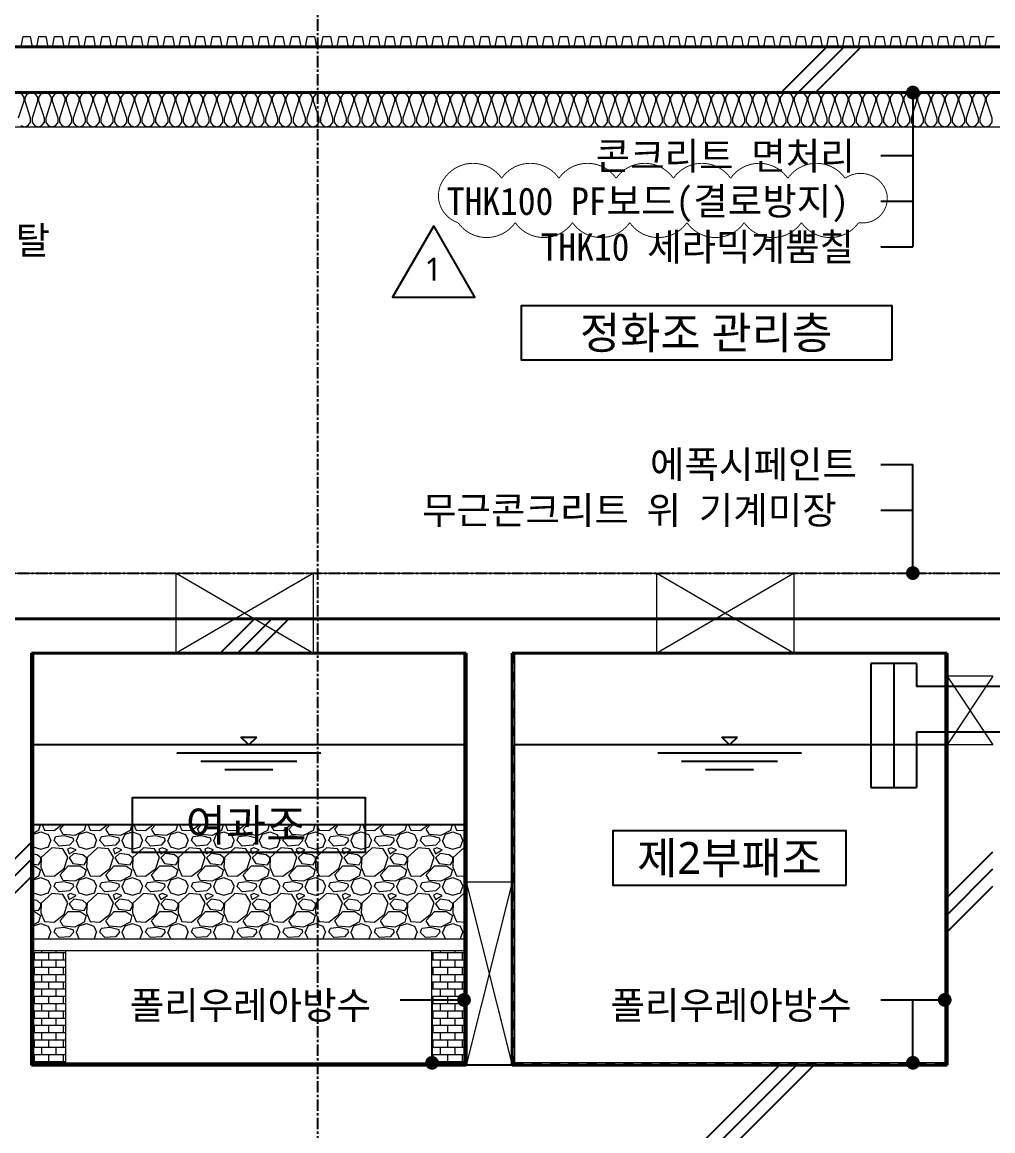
# Model space of a CAD drawing. Header units: millimetres. Extents: x 169673 to 334584, y 156879 to 224061.
# Drawn here: x 247193 to 251433, y 164658 to 169503 of the extents above; entities that cross this region are included whole.
import ezdxf
from ezdxf.enums import TextEntityAlignment as Align

# ---------------------------------------------------------------- set-up
doc = ezdxf.new("R2010")
doc.units = ezdxf.units.MM
doc.header["$LTSCALE"] = 40
doc.header["$MEASUREMENT"] = 0
for name, pattern in [('CEN', [62, 60, -1, 0, -1]), ('CENTER', [2, 1.25, -0.25, 0.25, -0.25]), ('HID', [2, 1.1, -0.9])]:
    doc.linetypes.add(name, pattern=pattern)
doc.layers.get('0').update_dxf_attribs({"linetype": 'CONTINUOUS'})
for name, color, linetype in [('1', 1, 'CONTINUOUS'), ('A-CONC-SOLD', 252, 'CEN'), ('A-MKXS-LEAD', 7, 'CONTINUOUS'), ('AA-AXIS-LINE-1', 1, 'CENTER'), ('해성', 4, 'CONTINUOUS')]:
    doc.layers.add(name, color=color, linetype=linetype)
for name, color, linetype, lineweight in [('A-BORD-TEXT', 3, 'CONTINUOUS', 25), ('A-CONC-LIN1', 2, 'CONTINUOUS', 40), ('A-CONC-LIN2', 7, 'CONTINUOUS', 25), ('A-MKXS-TEXT1', 3, 'CONTINUOUS', 25), ('A-MKXX-NAME', 3, 'CONTINUOUS', 25), ('A-MKXX-SYMB', 7, 'CONTINUOUS', 25), ('A-SECT-LIN2', 6, 'CONTINUOUS', 20), ('A-XXXX-DRBD', 9, 'CONTINUOUS', 20), ('A-XXXX-FIN2', 6, 'CONTINUOUS', 20), ('A-XXXX-HATC', 8, 'CONTINUOUS', 18), ('A-XXXX-INSL2', 8, 'CONTINUOUS', 18), ('A-XXXX-WAT1', 9, 'HID', 20), ('REV-202205', 20, 'CONTINUOUS', 25)]:
    doc.layers.add(name, color=color, linetype=linetype, lineweight=lineweight)
doc.styles.add('돋움체', font='')
doc.styles.add('맑은고딕', font='malgun.ttf')
doc.styles.get('돋움체').set_extended_font_data('DotumChe')

# ---------------------------------------------------------------- blocks, each defined once
blk = doc.blocks.new('A$C1EF06538')
at = {"color": 7}
for p, q in [((0, 0), (-25.8, 25.2)), ((25.8, 25.2), (-25.8, 25.2)), ((0, 0), (25.8, 25.2)), ((235.5, -27), (-235.5, -27)), ((157, -54), (-157, -54)), ((78.5, -81), (-78.5, -81))]:
    blk.add_line(p, q, dxfattribs=at)
blk = doc.blocks.new('A$C098F3C96')
at = {"layer": 'REV-202205'}
blk.add_lwpolyline([(2252, 3900), (0, 0), (4504, 0)], close=True, dxfattribs=at)
at = {"layer": 'A-BORD-TEXT', "style": '맑은고딕'}
blk.add_text('1', height=1250, dxfattribs=at).set_placement((2227, 1534), align=Align.MIDDLE)

msp = doc.modelspace()

# ---------------------------------------------------------------- hatches: boundary and pattern name
at = {"layer": 'A-CONC-SOLD'}
h = msp.add_hatch(dxfattribs=at)
h.set_pattern_fill('CONC', color=256, scale=100)
h.set_pattern_definition([(45, (-84000, 0), (-2121.32, 2121.32), []), (45, (-84000, 75), (-2121.32, 2121.32), []), (45, (-84000, 150), (-2121.32, 2121.32), [])])
h.paths.add_polyline_path([(255333.1, 166395.2), (256133.1, 166395.2), (256133.1, 166895.2), (255333.1, 166895.2), (255333.1, 169095.2), (256133.1, 169095.2), (256133.1, 169395.2), (244233.1, 169395.2), (244233.1, 169195.2), (245033.1, 169195.2), (245033.1, 166895.2), (244733.1, 166895.2), (244733.1, 161545.2), (255333.1, 161545.2)])
h.paths.add_polyline_path([(247233.1, 164945.2), (247233.1, 166745.2), (249133.1, 166745.2), (249133.1, 164945.2)], flags=16)
h.paths.add_polyline_path([(249333.1, 164945.2), (249333.1, 166745.2), (251233.1, 166745.2), (251233.1, 164945.2)], flags=16)
h.paths.add_polyline_path([(247033.1, 164945.2), (245433.1, 164945.2), (245433.1, 166745.2), (247033.1, 166745.2)], flags=16)
h.paths.add_polyline_path([(251433.1, 164945.2), (251433.1, 166745.2), (254933.1, 166745.2), (254933.1, 164945.2)], flags=16)
h.paths.add_polyline_path([(245433.1, 166895.2), (245433.1, 169195.2), (254933.1, 169195.2), (254933.1, 166895.2)], flags=16)
at = {"layer": 'A-XXXX-HATC', "ltscale": 3}
h = msp.add_hatch(dxfattribs=at)
h.set_pattern_fill('GRAVEL', color=256, scale=200)
h.set_pattern_definition([(228.0127875, (-198382.923, -64674.848), (-1600, -1800), [26.9072, -2663.81761]), (184.9697407, (-198400.923, -64694.848), (2400, 200), [46.1736, -4571.18495]), (132.510447, (-198446.923, -64698.848), (2000, -2200), [32.5576, -3223.20652]), (267.273689, (-198524.923, -64748.848), (200, 4000), [42.0476, -4162.71161]), (292.8336542, (-198526.923, -64790.848), (-1000, 2400), [41.231, -4081.874626]), (357.273689, (-198510.923, -64828.848), (-4000, 200), [42.0476, -4162.71161]), (37.6942405, (-198468.9226, -64830.848), (-2600, -2000), [55.6058, -5504.96971]), (72.2553284, (-198424.9226, -64796.848), (1400, 4400), [52.4976, -5197.2643]), (121.4295656, (-198408.923, -64746.848), (-1600, 2600), [42.19, -4176.81462]), (175.2363583, (-198430.923, -64710.848), (2200, -200), [48.1664, -2360.152516]), (222.3974378, (-198478.9226, -64706.848), (-2400, -2200), [62.2896, -6166.675]), (138.814075, (-198326.923, -64750.848), (-1400, 1200), [21.2602, -2104.76896]), (171.4692344, (-198342.923, -64736.848), (2600, -400), [40.4474, -4004.30228]), (225, (-198382.92, -64730.85), (-2e-14, -200), [28.2842, -254.55851]), (203.1985905, (-198396.923, -64706.848), (1000, 400), [15.2316, -1507.92302]), (291.8014095, (-198410.923, -64712.848), (-200, 600), [21.5406, -1055.49236]), (30.9637565, (-198402.923, -64732.848), (600, 400), [34.9858, -1131.20458]), (161.565051, (-198372.92, -64714.85), (400, -200), [25.2982, -607.15733]), (16.3895403, (-198526.923, -64712.848), (2000, 600), [35.44, -3508.56903]), (70.346176, (-198492.923, -64702.848), (-800, -2200), [29.7322, -2943.48155]), (293.1985905, (-198372.923, -64674.848), (-400, 1000), [30.463, -1492.69162]), (343.6104597, (-198360.923, -64702.848), (-2000, 600), [35.44, -3508.56903]), (339.443955, (-198526.923, -64836.848), (-1000, 400), [34.176, -1674.62475]), (294.7751406, (-198494.923, -64848.848), (-1000, 2200), [28.6356, -2834.92861]), (66.8014095, (-198370.923, -64874.848), (400, 1000), [30.463, -1492.69162]), (17.3540246, (-198358.923, -64846.848), (-2600, -800), [33.5262, -3319.08472]), (69.443955, (-198468.923, -64874.848), (-400, -1000), [17.088, -1691.71275]), (101.3099325, (-198382.923, -64874.848), (-200, 800), [10.198, -1009.6059]), (165.963757, (-198384.923, -64864.85), (600, -200), [41.231, -783.390125]), (186.009006, (-198424.923, -64854.848), (2000, 200), [38.21, -3782.784635]), (303.690068, (-198402.92, -64750.85), (-200, 400), [28.8444, -692.265855]), (353.1572266, (-198386.9226, -64774.848), (3400, -400), [50.3588, -4985.512525]), (60.945396, (-198336.923, -64780.848), (-800, -1400), [20.5912, -2038.53483]), (90, (-198326.92, -64762.85), (-200, 200), [12, -188]), (120.2564372, (-198428.923, -64848.848), (800, -1400), [27.7848, -2750.704]), (48.0127875, (-198442.923, -64824.848), (1600, 1800), [53.8144, -2636.91041]), (0, (-198406.92, -64784.85), (200, 200), [52, -148]), (325.3048465, (-198354.923, -64784.848), (2000, -1400), [31.6228, -3130.65486]), (254.054604, (-198328.923, -64802.848), (-200, -800), [29.1204, -1426.90158]), (207.6459754, (-198336.923, -64830.848), (-3800, -2000), [47.413, -4693.89484]), (175.4260787, (-198378.9226, -64852.848), (-2600, 200), [50.1598, -4965.81468])])
h.paths.add_polyline_path([(249133.1, 165995.2), (249133.1, 165495.2), (247233.1, 165495.2), (247233.1, 165995.2)])
h = msp.add_hatch(dxfattribs=at)
h.set_pattern_fill('BRICK', color=256, scale=5)
h.set_pattern_definition([(0, (188159.752, 133750.274), (0, 31.75), []), (90, (188159.75, 133750.274), (-63.5, 4e-15), [31.75, -31.75]), (90, (188191.5, 133750.274), (-63.5, 4e-15), [-31.75, 31.75])])
h.paths.add_polyline_path([(247383.1, 164945.2), (247233.1, 164945.2), (247233.1, 165445.2), (247383.1, 165445.2)])
h = msp.add_hatch(dxfattribs=at)
h.set_pattern_fill('BRICK', color=256, scale=5)
h.set_pattern_definition([(0, (186409.752, 133750.28), (0, 31.75), []), (90, (186409.75, 133750.28), (-63.5, 4e-15), [31.75, -31.75]), (90, (186441.5, 133750.28), (-63.5, 4e-15), [-31.75, 31.75])])
h.paths.add_polyline_path([(249133.1, 164945.2), (248983.1, 164945.2), (248983.1, 165445.2), (249133.1, 165445.2)])

# ---------------------------------------------------------------- linework, layer by layer
for p, q in [((251100.1, 166699.6), (250900.1, 166699.6)), ((250900.1, 166158.4), (251100.1, 166158.4))]:
    msp.add_line(p, q)
at = {"ltscale": 0.5}
for p, q in [((250900.1, 166699.6), (250900.1, 166158.4)), ((251100.1, 166699.6), (251100.1, 166599.6)), ((251566.1, 166599.6), (251100.1, 166599.6)), ((251566.1, 166399.6), (251100.1, 166399.6)), ((251100.1, 166399.6), (251100.1, 166158.4))]:
    msp.add_line(p, q, dxfattribs=at)
msp.add_lwpolyline([(249133.1, 165995.2), (247233.1, 165995.2)])
at = {"layer": '1'}
msp.add_line((251000.1, 166699.6), (251000.1, 166158.4), dxfattribs=at)
at = {"layer": 'A-CONC-LIN1'}
for p, q in [((244233.1, 169395.2), (256133.1, 169395.2)), ((245433.1, 169195.2), (254933.1, 169195.2)), ((245433.1, 166895.2), (254933.1, 166895.2)), ((247233.1, 166745.2), (249133.1, 166745.2)), ((247233.1, 166745.2), (247233.1, 164945.2)), ((249133.1, 166745.2), (249133.1, 164945.2)), ((249333.1, 166745.2), (251233.1, 166745.2)), ((249333.1, 166745.2), (249333.1, 164945.2)), ((251233.1, 166745.2), (251233.1, 164945.2)), ((247233.1, 164945.2), (249133.1, 164945.2)), ((249333.1, 164945.2), (251233.1, 164945.2))]:
    msp.add_line(p, q, dxfattribs=at)
at = {"layer": 'A-CONC-LIN2'}
for p, q in [((249123.1, 166345.2), (247243.1, 166345.2)), ((251223.1, 166345.2), (249343.1, 166345.2))]:
    msp.add_line(p, q, dxfattribs=at)
at = {"layer": 'A-MKXS-LEAD'}
for p, q in [((251083.8, 169195.2), (251083.8, 168520.3)), ((250944.6, 168920.3), (251083.8, 168920.3)), ((250944.6, 168720.3), (251083.8, 168720.3)), ((250944.6, 168520.3), (251083.8, 168520.3)), ((250944.6, 167570), (251083.8, 167570)), ((251083.8, 167095.2), (251083.8, 167570)), ((250944.6, 167370), (251083.8, 167370)), ((248844.6, 165230), (249123.1, 165230)), ((248983.8, 164955.2), (248983.8, 165230)), ((250944.6, 165230), (251223.1, 165230)), ((251083.8, 164955.2), (251083.8, 165230))]:
    msp.add_line(p, q, dxfattribs=at)
at = {"layer": 'A-MKXS-LEAD', "const_width": 30}
for points in [[(251068.8, 169195.2, -1), (251098.8, 169195.2, -1)], [(251068.8, 167095.2, 1), (251098.8, 167095.2, 1)], [(249108.1, 165230, 1), (249138.1, 165230, 1)], [(251208.1, 165230, 1), (251238.1, 165230, 1)], [(248968.8, 164955.2, 1), (248998.8, 164955.2, 1)], [(251068.8, 164955.2, 1), (251098.8, 164955.2, 1)]]:
    msp.add_lwpolyline(points, format="xyb", close=True, dxfattribs=at)
at = {"layer": 'A-MKXX-SYMB'}
for points in [[(250991.6, 168025.2), (249374.6, 168025.2), (249374.6, 168265.2), (250991.6, 168265.2)], [(248691.6, 165874), (247674.6, 165874), (247674.6, 166114), (248691.6, 166114)], [(250791.6, 165730.2), (249774.6, 165730.2), (249774.6, 165970.2), (250791.6, 165970.2)]]:
    msp.add_lwpolyline(points, close=True, dxfattribs=at)
at = {"layer": 'A-SECT-LIN2'}
for p, q in [((247233.1, 164953.1), (247241, 164945.2)), ((249133.1, 164953.1), (249125.1, 164945.2)), ((249333.1, 164953.1), (249341, 164945.2)), ((251233.1, 164953.1), (251225.1, 164945.2))]:
    msp.add_line(p, q, dxfattribs=at)
for points in [[(247243.1, 166745.2), (247243.1, 164957.2), (247245.1, 164955.2), (249121, 164955.2), (249123.1, 164957.2), (249123.1, 166745.2)], [(251223.1, 166745.2), (251223.1, 164957.2), (251221, 164955.2), (249333.1, 164955.2)], [(249343.1, 166745.2), (249343.1, 164957.2), (249345.1, 164955.2)]]:
    msp.add_lwpolyline(points, dxfattribs=at)
at = {"layer": 'A-XXXX-DRBD'}
msp.add_lwpolyline([(247188, 169395.2), (247196.7, 169440.2), (247227.8, 169440.2), (247236.5, 169395.2), (247257, 169395.2), (247265.7, 169440.2), (247296.8, 169440.2), (247305.5, 169395.2), (247326, 169395.2), (247334.8, 169440.2), (247365.8, 169440.2), (247374.6, 169395.2), (247395.1, 169395.2), (247403.8, 169440.2), (247434.9, 169440.2), (247443.6, 169395.2), (247464.1, 169395.2), (247472.8, 169440.2), (247503.9, 169440.2), (247512.6, 169395.2), (247533.1, 169395.2), (247541.9, 169440.2), (247572.9, 169440.2), (247581.7, 169395.2), (247602.2, 169395.2), (247610.9, 169440.2), (247642, 169440.2), (247650.7, 169395.2), (247671.2, 169395.2), (247679.9, 169440.2), (247711, 169440.2), (247719.7, 169395.2), (247740.2, 169395.2), (247749, 169440.2), (247780, 169440.2), (247788.8, 169395.2), (247809.3, 169395.2), (247818, 169440.2), (247849.1, 169440.2), (247857.8, 169395.2), (247878.3, 169395.2), (247887, 169440.2), (247918.1, 169440.2), (247926.8, 169395.2), (247947.3, 169395.2), (247956.1, 169440.2), (247987.1, 169440.2), (247995.9, 169395.2), (248016.4, 169395.2), (248025.1, 169440.2), (248056.2, 169440.2), (248064.9, 169395.2), (248085.4, 169395.2), (248094.1, 169440.2), (248125.2, 169440.2), (248133.9, 169395.2), (248154.4, 169395.2), (248163.2, 169440.2), (248194.2, 169440.2), (248203, 169395.2), (248223.5, 169395.2), (248232.2, 169440.2), (248263.3, 169440.2), (248272, 169395.2), (248292.5, 169395.2), (248301.2, 169440.2), (248332.3, 169440.2), (248341, 169395.2), (248361.5, 169395.2), (248370.3, 169440.2), (248401.3, 169440.2), (248410.1, 169395.2), (248430.6, 169395.2), (248439.3, 169440.2), (248470.4, 169440.2), (248479.1, 169395.2), (248499.6, 169395.2), (248508.3, 169440.2), (248539.4, 169440.2), (248548.1, 169395.2), (248568.6, 169395.2), (248577.4, 169440.2), (248608.4, 169440.2), (248617.2, 169395.2), (248637.7, 169395.2), (248646.4, 169440.2), (248677.5, 169440.2), (248686.2, 169395.2), (248706.7, 169395.2), (248715.4, 169440.2), (248746.5, 169440.2), (248755.2, 169395.2), (248775.7, 169395.2), (248784.5, 169440.2), (248815.5, 169440.2), (248824.3, 169395.2), (248844.8, 169395.2), (248853.5, 169440.2), (248884.6, 169440.2), (248893.3, 169395.2), (248913.8, 169395.2), (248922.5, 169440.2), (248953.6, 169440.2), (248962.3, 169395.2), (248982.8, 169395.2), (248991.6, 169440.2), (249022.6, 169440.2), (249031.4, 169395.2), (249051.9, 169395.2), (249060.6, 169440.2), (249091.7, 169440.2), (249100.4, 169395.2), (249120.9, 169395.2), (249129.6, 169440.2), (249160.7, 169440.2), (249169.4, 169395.2), (249189.9, 169395.2), (249198.7, 169440.2), (249229.7, 169440.2), (249238.5, 169395.2), (249259, 169395.2), (249267.7, 169440.2), (249298.8, 169440.2), (249307.5, 169395.2), (249328, 169395.2), (249336.7, 169440.2), (249367.8, 169440.2), (249376.5, 169395.2), (249397, 169395.2), (249405.8, 169440.2), (249436.8, 169440.2), (249445.6, 169395.2), (249466.1, 169395.2), (249474.8, 169440.2), (249505.9, 169440.2), (249514.6, 169395.2), (249535.1, 169395.2), (249543.8, 169440.2), (249574.9, 169440.2), (249583.6, 169395.2), (249604.1, 169395.2), (249612.9, 169440.2), (249643.9, 169440.2), (249652.7, 169395.2), (249673.2, 169395.2), (249681.9, 169440.2), (249713, 169440.2), (249721.7, 169395.2), (249742.2, 169395.2), (249750.9, 169440.2), (249782, 169440.2), (249790.7, 169395.2), (249811.2, 169395.2), (249820, 169440.2), (249851, 169440.2), (249859.8, 169395.2), (249880.3, 169395.2), (249889, 169440.2), (249920.1, 169440.2), (249928.8, 169395.2), (249949.3, 169395.2), (249958, 169440.2), (249989.1, 169440.2), (249997.8, 169395.2), (250018.3, 169395.2), (250027.1, 169440.2), (250058.1, 169440.2), (250066.9, 169395.2), (250087.4, 169395.2), (250096.1, 169440.2), (250127.2, 169440.2), (250135.9, 169395.2), (250156.4, 169395.2), (250165.1, 169440.2), (250196.2, 169440.2), (250204.9, 169395.2), (250225.4, 169395.2), (250234.2, 169440.2), (250265.2, 169440.2), (250274, 169395.2), (250294.5, 169395.2), (250303.2, 169440.2), (250334.3, 169440.2), (250343, 169395.2), (250363.5, 169395.2), (250372.2, 169440.2), (250403.3, 169440.2), (250412, 169395.2), (250432.5, 169395.2), (250441.3, 169440.2), (250472.3, 169440.2), (250481.1, 169395.2), (250501.6, 169395.2), (250510.3, 169440.2), (250541.4, 169440.2), (250550.1, 169395.2), (250570.6, 169395.2), (250579.3, 169440.2), (250610.4, 169440.2), (250619.1, 169395.2), (250639.6, 169395.2), (250648.4, 169440.2), (250679.4, 169440.2), (250688.2, 169395.2), (250708.7, 169395.2), (250717.4, 169440.2), (250748.5, 169440.2), (250757.2, 169395.2), (250777.7, 169395.2), (250786.4, 169440.2), (250817.5, 169440.2), (250826.2, 169395.2), (250846.7, 169395.2), (250855.5, 169440.2), (250886.5, 169440.2), (250895.3, 169395.2), (250915.8, 169395.2), (250924.5, 169440.2), (250955.6, 169440.2), (250964.3, 169395.2), (250984.8, 169395.2), (250993.5, 169440.2), (251024.6, 169440.2), (251033.3, 169395.2), (251053.8, 169395.2), (251062.6, 169440.2), (251093.6, 169440.2), (251102.4, 169395.2), (251122.9, 169395.2), (251131.6, 169440.2), (251162.7, 169440.2), (251171.4, 169395.2), (251191.9, 169395.2), (251200.6, 169440.2), (251231.7, 169440.2), (251240.4, 169395.2), (251260.9, 169395.2), (251269.7, 169440.2), (251300.7, 169440.2), (251309.5, 169395.2), (251330, 169395.2), (251338.7, 169440.2), (251369.8, 169440.2), (251378.5, 169395.2), (251399, 169395.2), (251407.7, 169440.2), (251438.8, 169440.2)], dxfattribs=at)
at = {"layer": 'A-XXXX-FIN2'}
msp.add_line((245443.1, 167095.2), (254933.1, 167095.2), dxfattribs=at)
at = {"layer": 'A-XXXX-HATC', "ltscale": 3}
for points in [[(247865.2, 166745.2), (247865.2, 167095.2)], [(247865.2, 167095.2), (248465.2, 166745.2)], [(248465.2, 167095.2), (247865.2, 166745.2)], [(248465.2, 166745.2), (248465.2, 167095.2)], [(249964.8, 166745.2), (249964.8, 167095.2)], [(249964.8, 167095.2), (250564.8, 166745.2)], [(250564.8, 167095.2), (249964.8, 166745.2)], [(250564.8, 166745.2), (250564.8, 167095.2)], [(251433.1, 166645.2), (251233.1, 166645.2)], [(251233.1, 166645.2), (251433.1, 166345.2)], [(251433.1, 166645.2), (251233.1, 166345.2)], [(251433.1, 166345.2), (251233.1, 166345.2)]]:
    msp.add_lwpolyline(points, dxfattribs=at)
at = {"layer": 'A-XXXX-HATC', "ltscale": 3, "elevation": 0}
for points in [[(249333.1, 165745.2), (249133.1, 165745.2)], [(249133.1, 165745.2), (249333.1, 164945.2)], [(249333.1, 165745.2), (249133.1, 164945.2)], [(249133.1, 165495.2), (247233.1, 165495.2)], [(249133.1, 165445.2), (247233.1, 165445.2)], [(247383.1, 164945.2), (247383.1, 165445.2)], [(248983.1, 164945.2), (248983.1, 165445.2)]]:
    msp.add_lwpolyline(points, dxfattribs=at)
at = {"layer": 'A-XXXX-INSL2'}
msp.add_line((245433.1, 169045.2), (254933.1, 169045.2), dxfattribs=at)
for points in [[(247189.6, 169189.2), (247200.1, 169174.2), (247200.1, 169157.7), (247176.1, 169082.7)], [(247186.6, 169051.2), (247203.1, 169045.2), (247219.6, 169051.2), (247230.1, 169066.2), (247230.1, 169082.7), (247206.1, 169157.7), (247206.1, 169174.2), (247216.6, 169189.2), (247233.1, 169195.2), (247249.6, 169189.2), (247260.1, 169174.2), (247260.1, 169157.7), (247236.1, 169082.7), (247236.1, 169066.2), (247246.6, 169051.2), (247263.1, 169045.2), (247279.6, 169051.2), (247290.1, 169066.2), (247290.1, 169082.7), (247266.1, 169157.7), (247266.1, 169174.2), (247276.6, 169189.2), (247293.1, 169195.2), (247309.6, 169189.2), (247320.1, 169174.2), (247320.1, 169157.7), (247296.1, 169082.7), (247296.1, 169066.2), (247306.6, 169051.2), (247323.1, 169045.2), (247339.6, 169051.2), (247350.1, 169066.2), (247350.1, 169082.7), (247326.1, 169157.7), (247326.1, 169174.2), (247336.6, 169189.2), (247353.1, 169195.2), (247369.6, 169189.2), (247380.1, 169174.2), (247380.1, 169157.7), (247356.1, 169082.7), (247356.1, 169066.2), (247366.6, 169051.2), (247383.1, 169045.2), (247399.6, 169051.2), (247410.1, 169066.2), (247410.1, 169082.7), (247386.1, 169157.7), (247386.1, 169174.2), (247396.6, 169189.2), (247413.1, 169195.2), (247429.6, 169189.2), (247440.1, 169174.2), (247440.1, 169157.7), (247416.1, 169082.7), (247416.1, 169066.2), (247426.6, 169051.2), (247443.1, 169045.2), (247459.6, 169051.2), (247470.1, 169066.2), (247470.1, 169082.7), (247446.1, 169157.7), (247446.1, 169174.2), (247456.6, 169189.2), (247473.1, 169195.2), (247489.6, 169189.2), (247500.1, 169174.2), (247500.1, 169157.7), (247476.1, 169082.7), (247476.1, 169066.2), (247486.6, 169051.2), (247503.1, 169045.2), (247519.6, 169051.2), (247530.1, 169066.2), (247530.1, 169082.7), (247506.1, 169157.7), (247506.1, 169174.2), (247516.6, 169189.2), (247533.1, 169195.2), (247549.6, 169189.2), (247560.1, 169174.2), (247560.1, 169157.7), (247536.1, 169082.7), (247536.1, 169066.2), (247546.6, 169051.2), (247563.1, 169045.2), (247579.6, 169051.2), (247590.1, 169066.2), (247590.1, 169082.7), (247566.1, 169157.7), (247566.1, 169174.2), (247576.6, 169189.2), (247593.1, 169195.2), (247609.6, 169189.2), (247620.1, 169174.2), (247620.1, 169157.7), (247596.1, 169082.7), (247596.1, 169066.2), (247606.6, 169051.2), (247623.1, 169045.2), (247639.6, 169051.2), (247650.1, 169066.2), (247650.1, 169082.7), (247626.1, 169157.7), (247626.1, 169174.2), (247636.6, 169189.2), (247653.1, 169195.2), (247669.6, 169189.2), (247680.1, 169174.2), (247680.1, 169157.7), (247656.1, 169082.7), (247656.1, 169066.2), (247666.6, 169051.2), (247683.1, 169045.2), (247699.6, 169051.2), (247710.1, 169066.2), (247710.1, 169082.7), (247686.1, 169157.7), (247686.1, 169174.2), (247696.6, 169189.2), (247713.1, 169195.2), (247729.6, 169189.2), (247740.1, 169174.2), (247740.1, 169157.7), (247716.1, 169082.7), (247716.1, 169066.2), (247726.6, 169051.2), (247743.1, 169045.2), (247759.6, 169051.2), (247770.1, 169066.2), (247770.1, 169082.7), (247746.1, 169157.7), (247746.1, 169174.2), (247756.6, 169189.2), (247773.1, 169195.2), (247789.6, 169189.2), (247800.1, 169174.2), (247800.1, 169157.7), (247776.1, 169082.7), (247776.1, 169066.2), (247786.6, 169051.2), (247803.1, 169045.2), (247819.6, 169051.2), (247830.1, 169066.2), (247830.1, 169082.7), (247806.1, 169157.7), (247806.1, 169174.2), (247816.6, 169189.2), (247833.1, 169195.2), (247849.6, 169189.2), (247860.1, 169174.2), (247860.1, 169157.7), (247836.1, 169082.7), (247836.1, 169066.2), (247846.6, 169051.2), (247863.1, 169045.2), (247879.6, 169051.2), (247890.1, 169066.2), (247890.1, 169082.7), (247866.1, 169157.7), (247866.1, 169174.2), (247876.6, 169189.2), (247893.1, 169195.2), (247909.6, 169189.2), (247920.1, 169174.2), (247920.1, 169157.7), (247896.1, 169082.7), (247896.1, 169066.2), (247906.6, 169051.2), (247923.1, 169045.2), (247939.6, 169051.2), (247950.1, 169066.2), (247950.1, 169082.7), (247926.1, 169157.7), (247926.1, 169174.2), (247936.6, 169189.2), (247953.1, 169195.2), (247969.6, 169189.2), (247980.1, 169174.2), (247980.1, 169157.7), (247956.1, 169082.7), (247956.1, 169066.2), (247966.6, 169051.2), (247983.1, 169045.2), (247999.6, 169051.2), (248010.1, 169066.2), (248010.1, 169082.7), (247986.1, 169157.7), (247986.1, 169174.2), (247996.6, 169189.2), (248013.1, 169195.2), (248029.6, 169189.2), (248040.1, 169174.2), (248040.1, 169157.7), (248016.1, 169082.7), (248016.1, 169066.2), (248026.6, 169051.2), (248043.1, 169045.2), (248059.6, 169051.2), (248070.1, 169066.2), (248070.1, 169082.7), (248046.1, 169157.7), (248046.1, 169174.2), (248056.6, 169189.2), (248073.1, 169195.2), (248089.6, 169189.2), (248100.1, 169174.2), (248100.1, 169157.7), (248076.1, 169082.7), (248076.1, 169066.2), (248086.6, 169051.2), (248103.1, 169045.2), (248119.6, 169051.2), (248130.1, 169066.2), (248130.1, 169082.7), (248106.1, 169157.7), (248106.1, 169174.2), (248116.6, 169189.2), (248133.1, 169195.2), (248149.6, 169189.2), (248160.1, 169174.2), (248160.1, 169157.7), (248136.1, 169082.7), (248136.1, 169066.2), (248146.6, 169051.2), (248163.1, 169045.2), (248179.6, 169051.2), (248190.1, 169066.2), (248190.1, 169082.7), (248166.1, 169157.7), (248166.1, 169174.2), (248176.6, 169189.2), (248193.1, 169195.2), (248209.6, 169189.2), (248220.1, 169174.2), (248220.1, 169157.7), (248196.1, 169082.7), (248196.1, 169066.2), (248206.6, 169051.2), (248223.1, 169045.2), (248239.6, 169051.2), (248250.1, 169066.2), (248250.1, 169082.7), (248226.1, 169157.7), (248226.1, 169174.2), (248236.6, 169189.2), (248253.1, 169195.2), (248269.6, 169189.2), (248280.1, 169174.2), (248280.1, 169157.7), (248256.1, 169082.7), (248256.1, 169066.2), (248266.6, 169051.2), (248283.1, 169045.2), (248299.6, 169051.2), (248310.1, 169066.2), (248310.1, 169082.7), (248286.1, 169157.7), (248286.1, 169174.2), (248296.6, 169189.2), (248313.1, 169195.2), (248329.6, 169189.2), (248340.1, 169174.2), (248340.1, 169157.7), (248316.1, 169082.7), (248316.1, 169066.2), (248326.6, 169051.2), (248343.1, 169045.2), (248359.6, 169051.2), (248370.1, 169066.2), (248370.1, 169082.7), (248346.1, 169157.7), (248346.1, 169174.2), (248356.6, 169189.2), (248373.1, 169195.2), (248389.6, 169189.2), (248400.1, 169174.2), (248400.1, 169157.7), (248376.1, 169082.7), (248376.1, 169066.2), (248386.6, 169051.2), (248403.1, 169045.2), (248419.6, 169051.2), (248430.1, 169066.2), (248430.1, 169082.7), (248406.1, 169157.7), (248406.1, 169174.2), (248416.6, 169189.2), (248433.1, 169195.2), (248449.6, 169189.2), (248460.1, 169174.2), (248460.1, 169157.7), (248436.1, 169082.7), (248436.1, 169066.2), (248446.6, 169051.2), (248463.1, 169045.2), (248479.6, 169051.2), (248490.1, 169066.2), (248490.1, 169082.7), (248466.1, 169157.7), (248466.1, 169174.2), (248476.6, 169189.2), (248493.1, 169195.2), (248509.6, 169189.2), (248520.1, 169174.2), (248520.1, 169157.7), (248496.1, 169082.7), (248496.1, 169066.2), (248506.6, 169051.2), (248523.1, 169045.2), (248539.6, 169051.2), (248550.1, 169066.2), (248550.1, 169082.7), (248526.1, 169157.7), (248526.1, 169174.2), (248536.6, 169189.2), (248553.1, 169195.2), (248569.6, 169189.2), (248580.1, 169174.2), (248580.1, 169157.7), (248556.1, 169082.7), (248556.1, 169066.2), (248566.6, 169051.2), (248583.1, 169045.2), (248599.6, 169051.2), (248610.1, 169066.2), (248610.1, 169082.7), (248586.1, 169157.7), (248586.1, 169174.2), (248596.6, 169189.2), (248613.1, 169195.2), (248629.6, 169189.2), (248640.1, 169174.2), (248640.1, 169157.7), (248616.1, 169082.7), (248616.1, 169066.2), (248626.6, 169051.2), (248643.1, 169045.2), (248659.6, 169051.2), (248670.1, 169066.2), (248670.1, 169082.7), (248646.1, 169157.7), (248646.1, 169174.2), (248656.6, 169189.2), (248673.1, 169195.2), (248689.6, 169189.2), (248700.1, 169174.2), (248700.1, 169157.7), (248676.1, 169082.7), (248676.1, 169066.2), (248686.6, 169051.2), (248703.1, 169045.2), (248719.6, 169051.2), (248730.1, 169066.2), (248730.1, 169082.7), (248706.1, 169157.7), (248706.1, 169174.2), (248716.6, 169189.2), (248733.1, 169195.2), (248749.6, 169189.2), (248760.1, 169174.2), (248760.1, 169157.7), (248736.1, 169082.7), (248736.1, 169066.2), (248746.6, 169051.2), (248763.1, 169045.2), (248779.6, 169051.2), (248790.1, 169066.2), (248790.1, 169082.7), (248766.1, 169157.7), (248766.1, 169174.2), (248776.6, 169189.2), (248793.1, 169195.2), (248809.6, 169189.2), (248820.1, 169174.2), (248820.1, 169157.7), (248796.1, 169082.7), (248796.1, 169066.2), (248806.6, 169051.2), (248823.1, 169045.2), (248839.6, 169051.2), (248850.1, 169066.2), (248850.1, 169082.7), (248826.1, 169157.7), (248826.1, 169174.2), (248836.6, 169189.2), (248853.1, 169195.2), (248869.6, 169189.2), (248880.1, 169174.2), (248880.1, 169157.7), (248856.1, 169082.7), (248856.1, 169066.2), (248866.6, 169051.2), (248883.1, 169045.2), (248899.6, 169051.2), (248910.1, 169066.2), (248910.1, 169082.7), (248886.1, 169157.7), (248886.1, 169174.2), (248896.6, 169189.2), (248913.1, 169195.2), (248929.6, 169189.2), (248940.1, 169174.2), (248940.1, 169157.7), (248916.1, 169082.7), (248916.1, 169066.2), (248926.6, 169051.2), (248943.1, 169045.2), (248959.6, 169051.2), (248970.1, 169066.2), (248970.1, 169082.7), (248946.1, 169157.7), (248946.1, 169174.2), (248956.6, 169189.2), (248973.1, 169195.2), (248989.6, 169189.2), (249000.1, 169174.2), (249000.1, 169157.7), (248976.1, 169082.7), (248976.1, 169066.2), (248986.6, 169051.2), (249003.1, 169045.2), (249019.6, 169051.2), (249030.1, 169066.2), (249030.1, 169082.7), (249006.1, 169157.7), (249006.1, 169174.2), (249016.6, 169189.2), (249033.1, 169195.2), (249049.6, 169189.2), (249060.1, 169174.2), (249060.1, 169157.7), (249036.1, 169082.7), (249036.1, 169066.2), (249046.6, 169051.2), (249063.1, 169045.2), (249079.6, 169051.2), (249090.1, 169066.2), (249090.1, 169082.7), (249066.1, 169157.7), (249066.1, 169174.2), (249076.6, 169189.2), (249093.1, 169195.2), (249109.6, 169189.2), (249120.1, 169174.2), (249120.1, 169157.7), (249096.1, 169082.7), (249096.1, 169066.2), (249106.6, 169051.2), (249123.1, 169045.2), (249139.6, 169051.2), (249150.1, 169066.2), (249150.1, 169082.7), (249126.1, 169157.7), (249126.1, 169174.2), (249136.6, 169189.2), (249153.1, 169195.2), (249169.6, 169189.2), (249180.1, 169174.2), (249180.1, 169157.7), (249156.1, 169082.7), (249156.1, 169066.2), (249166.6, 169051.2), (249183.1, 169045.2), (249199.6, 169051.2), (249210.1, 169066.2), (249210.1, 169082.7), (249186.1, 169157.7), (249186.1, 169174.2), (249196.6, 169189.2), (249213.1, 169195.2), (249229.6, 169189.2), (249240.1, 169174.2), (249240.1, 169157.7), (249216.1, 169082.7), (249216.1, 169066.2), (249226.6, 169051.2), (249243.1, 169045.2), (249259.6, 169051.2), (249270.1, 169066.2), (249270.1, 169082.7), (249246.1, 169157.7), (249246.1, 169174.2), (249256.6, 169189.2), (249273.1, 169195.2), (249289.6, 169189.2), (249300.1, 169174.2), (249300.1, 169157.7), (249276.1, 169082.7), (249276.1, 169066.2), (249286.6, 169051.2), (249303.1, 169045.2), (249319.6, 169051.2), (249330.1, 169066.2), (249330.1, 169082.7), (249306.1, 169157.7), (249306.1, 169174.2), (249316.6, 169189.2), (249333.1, 169195.2), (249349.6, 169189.2), (249360.1, 169174.2), (249360.1, 169157.7), (249336.1, 169082.7), (249336.1, 169066.2), (249346.6, 169051.2), (249363.1, 169045.2), (249379.6, 169051.2), (249390.1, 169066.2), (249390.1, 169082.7), (249366.1, 169157.7), (249366.1, 169174.2), (249376.6, 169189.2), (249393.1, 169195.2), (249409.6, 169189.2), (249420.1, 169174.2), (249420.1, 169157.7), (249396.1, 169082.7), (249396.1, 169066.2), (249406.6, 169051.2), (249423.1, 169045.2), (249439.6, 169051.2), (249450.1, 169066.2), (249450.1, 169082.7), (249426.1, 169157.7), (249426.1, 169174.2), (249436.6, 169189.2), (249453.1, 169195.2), (249469.6, 169189.2), (249480.1, 169174.2), (249480.1, 169157.7), (249456.1, 169082.7), (249456.1, 169066.2), (249466.6, 169051.2), (249483.1, 169045.2), (249499.6, 169051.2), (249510.1, 169066.2), (249510.1, 169082.7), (249486.1, 169157.7), (249486.1, 169174.2), (249496.6, 169189.2), (249513.1, 169195.2), (249529.6, 169189.2), (249540.1, 169174.2), (249540.1, 169157.7), (249516.1, 169082.7), (249516.1, 169066.2), (249526.6, 169051.2), (249543.1, 169045.2), (249559.6, 169051.2), (249570.1, 169066.2), (249570.1, 169082.7), (249546.1, 169157.7), (249546.1, 169174.2), (249556.6, 169189.2), (249573.1, 169195.2), (249589.6, 169189.2), (249600.1, 169174.2), (249600.1, 169157.7), (249576.1, 169082.7), (249576.1, 169066.2), (249586.6, 169051.2), (249603.1, 169045.2), (249619.6, 169051.2), (249630.1, 169066.2), (249630.1, 169082.7), (249606.1, 169157.7), (249606.1, 169174.2), (249616.6, 169189.2), (249633.1, 169195.2), (249649.6, 169189.2), (249660.1, 169174.2), (249660.1, 169157.7), (249636.1, 169082.7), (249636.1, 169066.2), (249646.6, 169051.2), (249663.1, 169045.2), (249679.6, 169051.2), (249690.1, 169066.2), (249690.1, 169082.7), (249666.1, 169157.7), (249666.1, 169174.2), (249676.6, 169189.2), (249693.1, 169195.2), (249709.6, 169189.2), (249720.1, 169174.2), (249720.1, 169157.7), (249696.1, 169082.7), (249696.1, 169066.2), (249706.6, 169051.2), (249723.1, 169045.2), (249739.6, 169051.2), (249750.1, 169066.2), (249750.1, 169082.7), (249726.1, 169157.7), (249726.1, 169174.2), (249736.6, 169189.2), (249753.1, 169195.2), (249769.6, 169189.2), (249780.1, 169174.2), (249780.1, 169157.7), (249756.1, 169082.7), (249756.1, 169066.2), (249766.6, 169051.2), (249783.1, 169045.2), (249799.6, 169051.2), (249810.1, 169066.2), (249810.1, 169082.7), (249786.1, 169157.7), (249786.1, 169174.2), (249796.6, 169189.2), (249813.1, 169195.2), (249829.6, 169189.2), (249840.1, 169174.2), (249840.1, 169157.7), (249816.1, 169082.7), (249816.1, 169066.2), (249826.6, 169051.2), (249843.1, 169045.2), (249859.6, 169051.2), (249870.1, 169066.2), (249870.1, 169082.7), (249846.1, 169157.7), (249846.1, 169174.2), (249856.6, 169189.2), (249873.1, 169195.2), (249889.6, 169189.2), (249900.1, 169174.2), (249900.1, 169157.7), (249876.1, 169082.7), (249876.1, 169066.2), (249886.6, 169051.2), (249903.1, 169045.2), (249919.6, 169051.2), (249930.1, 169066.2), (249930.1, 169082.7), (249906.1, 169157.7), (249906.1, 169174.2), (249916.6, 169189.2), (249933.1, 169195.2), (249949.6, 169189.2), (249960.1, 169174.2), (249960.1, 169157.7), (249936.1, 169082.7), (249936.1, 169066.2), (249946.6, 169051.2), (249963.1, 169045.2), (249979.6, 169051.2), (249990.1, 169066.2), (249990.1, 169082.7), (249966.1, 169157.7), (249966.1, 169174.2), (249976.6, 169189.2), (249993.1, 169195.2), (250009.6, 169189.2), (250020.1, 169174.2), (250020.1, 169157.7), (249996.1, 169082.7), (249996.1, 169066.2), (250006.6, 169051.2), (250023.1, 169045.2), (250039.6, 169051.2), (250050.1, 169066.2), (250050.1, 169082.7), (250026.1, 169157.7), (250026.1, 169174.2), (250036.6, 169189.2), (250053.1, 169195.2), (250069.6, 169189.2), (250080.1, 169174.2), (250080.1, 169157.7), (250056.1, 169082.7), (250056.1, 169066.2), (250066.6, 169051.2), (250083.1, 169045.2), (250099.6, 169051.2), (250110.1, 169066.2), (250110.1, 169082.7), (250086.1, 169157.7), (250086.1, 169174.2), (250096.6, 169189.2), (250113.1, 169195.2), (250129.6, 169189.2), (250140.1, 169174.2), (250140.1, 169157.7), (250116.1, 169082.7), (250116.1, 169066.2), (250126.6, 169051.2), (250143.1, 169045.2), (250159.6, 169051.2), (250170.1, 169066.2), (250170.1, 169082.7), (250146.1, 169157.7), (250146.1, 169174.2), (250156.6, 169189.2), (250173.1, 169195.2), (250189.6, 169189.2), (250200.1, 169174.2), (250200.1, 169157.7), (250176.1, 169082.7), (250176.1, 169066.2), (250186.6, 169051.2), (250203.1, 169045.2), (250219.6, 169051.2), (250230.1, 169066.2), (250230.1, 169082.7), (250206.1, 169157.7), (250206.1, 169174.2), (250216.6, 169189.2), (250233.1, 169195.2), (250249.6, 169189.2), (250260.1, 169174.2), (250260.1, 169157.7), (250236.1, 169082.7), (250236.1, 169066.2), (250246.6, 169051.2), (250263.1, 169045.2), (250279.6, 169051.2), (250290.1, 169066.2), (250290.1, 169082.7), (250266.1, 169157.7), (250266.1, 169174.2), (250276.6, 169189.2), (250293.1, 169195.2), (250309.6, 169189.2), (250320.1, 169174.2), (250320.1, 169157.7), (250296.1, 169082.7), (250296.1, 169066.2), (250306.6, 169051.2), (250323.1, 169045.2), (250339.6, 169051.2), (250350.1, 169066.2), (250350.1, 169082.7), (250326.1, 169157.7), (250326.1, 169174.2), (250336.6, 169189.2), (250353.1, 169195.2), (250369.6, 169189.2), (250380.1, 169174.2), (250380.1, 169157.7), (250356.1, 169082.7), (250356.1, 169066.2), (250366.6, 169051.2), (250383.1, 169045.2), (250399.6, 169051.2), (250410.1, 169066.2), (250410.1, 169082.7), (250386.1, 169157.7), (250386.1, 169174.2), (250396.6, 169189.2), (250413.1, 169195.2), (250429.6, 169189.2), (250440.1, 169174.2), (250440.1, 169157.7), (250416.1, 169082.7), (250416.1, 169066.2), (250426.6, 169051.2), (250443.1, 169045.2), (250459.6, 169051.2), (250470.1, 169066.2), (250470.1, 169082.7), (250446.1, 169157.7), (250446.1, 169174.2), (250456.6, 169189.2), (250473.1, 169195.2), (250489.6, 169189.2), (250500.1, 169174.2), (250500.1, 169157.7), (250476.1, 169082.7), (250476.1, 169066.2), (250486.6, 169051.2), (250503.1, 169045.2), (250519.6, 169051.2), (250530.1, 169066.2), (250530.1, 169082.7), (250506.1, 169157.7), (250506.1, 169174.2), (250516.6, 169189.2), (250533.1, 169195.2), (250549.6, 169189.2), (250560.1, 169174.2), (250560.1, 169157.7), (250536.1, 169082.7), (250536.1, 169066.2), (250546.6, 169051.2), (250563.1, 169045.2), (250579.6, 169051.2), (250590.1, 169066.2), (250590.1, 169082.7), (250566.1, 169157.7), (250566.1, 169174.2), (250576.6, 169189.2), (250593.1, 169195.2), (250609.6, 169189.2), (250620.1, 169174.2), (250620.1, 169157.7), (250596.1, 169082.7), (250596.1, 169066.2), (250606.6, 169051.2), (250623.1, 169045.2), (250639.6, 169051.2), (250650.1, 169066.2), (250650.1, 169082.7), (250626.1, 169157.7), (250626.1, 169174.2), (250636.6, 169189.2), (250653.1, 169195.2), (250669.6, 169189.2), (250680.1, 169174.2), (250680.1, 169157.7), (250656.1, 169082.7), (250656.1, 169066.2), (250666.6, 169051.2), (250683.1, 169045.2), (250699.6, 169051.2), (250710.1, 169066.2), (250710.1, 169082.7), (250686.1, 169157.7), (250686.1, 169174.2), (250696.6, 169189.2), (250713.1, 169195.2), (250729.6, 169189.2), (250740.1, 169174.2), (250740.1, 169157.7), (250716.1, 169082.7), (250716.1, 169066.2), (250726.6, 169051.2), (250743.1, 169045.2), (250759.6, 169051.2), (250770.1, 169066.2), (250770.1, 169082.7), (250746.1, 169157.7), (250746.1, 169174.2), (250756.6, 169189.2), (250773.1, 169195.2), (250789.6, 169189.2), (250800.1, 169174.2), (250800.1, 169157.7), (250776.1, 169082.7), (250776.1, 169066.2), (250786.6, 169051.2), (250803.1, 169045.2), (250819.6, 169051.2), (250830.1, 169066.2), (250830.1, 169082.7), (250806.1, 169157.7), (250806.1, 169174.2), (250816.6, 169189.2), (250833.1, 169195.2), (250849.6, 169189.2), (250860.1, 169174.2), (250860.1, 169157.7), (250836.1, 169082.7), (250836.1, 169066.2), (250846.6, 169051.2), (250863.1, 169045.2), (250879.6, 169051.2), (250890.1, 169066.2), (250890.1, 169082.7), (250866.1, 169157.7), (250866.1, 169174.2), (250876.6, 169189.2), (250893.1, 169195.2), (250909.6, 169189.2), (250920.1, 169174.2), (250920.1, 169157.7), (250896.1, 169082.7), (250896.1, 169066.2), (250906.6, 169051.2), (250923.1, 169045.2), (250939.6, 169051.2), (250950.1, 169066.2), (250950.1, 169082.7), (250926.1, 169157.7), (250926.1, 169174.2), (250936.6, 169189.2), (250953.1, 169195.2), (250969.6, 169189.2), (250980.1, 169174.2), (250980.1, 169157.7), (250956.1, 169082.7), (250956.1, 169066.2), (250966.6, 169051.2), (250983.1, 169045.2), (250999.6, 169051.2), (251010.1, 169066.2), (251010.1, 169082.7), (250986.1, 169157.7), (250986.1, 169174.2), (250996.6, 169189.2), (251013.1, 169195.2), (251029.6, 169189.2), (251040.1, 169174.2), (251040.1, 169157.7), (251016.1, 169082.7), (251016.1, 169066.2), (251026.6, 169051.2), (251043.1, 169045.2), (251059.6, 169051.2), (251070.1, 169066.2), (251070.1, 169082.7), (251046.1, 169157.7), (251046.1, 169174.2), (251056.6, 169189.2), (251073.1, 169195.2), (251089.6, 169189.2), (251100.1, 169174.2), (251100.1, 169157.7), (251076.1, 169082.7), (251076.1, 169066.2), (251086.6, 169051.2), (251103.1, 169045.2), (251119.6, 169051.2), (251130.1, 169066.2), (251130.1, 169082.7), (251106.1, 169157.7), (251106.1, 169174.2), (251116.6, 169189.2), (251133.1, 169195.2), (251149.6, 169189.2), (251160.1, 169174.2), (251160.1, 169157.7), (251136.1, 169082.7), (251136.1, 169066.2), (251146.6, 169051.2), (251163.1, 169045.2), (251179.6, 169051.2), (251190.1, 169066.2), (251190.1, 169082.7), (251166.1, 169157.7), (251166.1, 169174.2), (251176.6, 169189.2), (251193.1, 169195.2), (251209.6, 169189.2), (251220.1, 169174.2), (251220.1, 169157.7), (251196.1, 169082.7), (251196.1, 169066.2), (251206.6, 169051.2), (251223.1, 169045.2), (251239.6, 169051.2), (251250.1, 169066.2), (251250.1, 169082.7), (251226.1, 169157.7), (251226.1, 169174.2), (251236.6, 169189.2), (251253.1, 169195.2), (251269.6, 169189.2), (251280.1, 169174.2), (251280.1, 169157.7), (251256.1, 169082.7), (251256.1, 169066.2), (251266.6, 169051.2), (251283.1, 169045.2), (251299.6, 169051.2), (251310.1, 169066.2), (251310.1, 169082.7), (251286.1, 169157.7), (251286.1, 169174.2), (251296.6, 169189.2), (251313.1, 169195.2), (251329.6, 169189.2), (251340.1, 169174.2), (251340.1, 169157.7), (251316.1, 169082.7), (251316.1, 169066.2), (251326.6, 169051.2), (251343.1, 169045.2), (251359.6, 169051.2), (251370.1, 169066.2), (251370.1, 169082.7), (251346.1, 169157.7), (251346.1, 169174.2), (251356.6, 169189.2), (251373.1, 169195.2), (251389.6, 169189.2), (251400.1, 169174.2), (251400.1, 169157.7), (251376.1, 169082.7), (251376.1, 169066.2), (251386.6, 169051.2), (251403.1, 169045.2), (251419.6, 169051.2), (251430.1, 169066.2), (251430.1, 169082.7), (251406.1, 169157.7), (251406.1, 169174.2), (251416.6, 169189.2), (251433.1, 169195.2)]]:
    msp.add_lwpolyline(points, dxfattribs=at)
at = {"layer": 'A-XXXX-WAT1'}
for points in [[(247238.1, 166745.2), (247238.1, 164955.2), (247243.1, 164950.2), (249123.1, 164950.2), (249128.1, 164955.2), (249128.1, 166745.2)], [(251228.1, 166745.2), (251228.1, 164955.2), (251223.1, 164950.2), (249333.1, 164950.2)], [(249338.1, 166745.2), (249338.1, 164955.2), (249343.1, 164950.2)]]:
    msp.add_lwpolyline(points, dxfattribs=at)
at = {"layer": 'AA-AXIS-LINE-1'}
for p, q in [((248483.1, 171595.2), (248483.1, 159545.2)), ((243733.1, 167095.2), (256633.1, 167095.2))]:
    msp.add_line(p, q, dxfattribs=at)
at = {"layer": 'REV-202205', "const_width": 4}
msp.add_lwpolyline([(249037.7, 168820.8, -0.520567), (249287.7, 168820.8, -0.520567), (249537.7, 168820.8, -0.520567), (249787.7, 168820.8, -0.520567), (250037.7, 168820.8, -0.520567), (250287.7, 168820.8, -0.520567), (250537.7, 168820.8, -0.520567), (250787.7, 168820.8, -0.520567), (250970.3, 168753.3, -0.520567), (250847, 168626.6, -0.520567), (250597, 168626.6, -0.520567), (250347, 168626.6, -0.520567), (250097, 168626.6, -0.520567), (249847, 168626.6, -0.520567), (249597, 168626.6, -0.520567), (249347, 168626.6, -0.520567), (249097, 168626.6, -0.520567)], format="xyb", close=True, dxfattribs=at)
at = {"layer": '해성', "color": 7, "ltscale": 3, "elevation": 0}
msp.add_lwpolyline([(249333.1, 164945.2), (249133.1, 164945.2)], dxfattribs=at)
msp.add_lwpolyline([(249333.1, 164945.2), (249133.1, 164945.2)], dxfattribs=at)

# ---------------------------------------------------------------- block references
at = {"xscale": 0.08000000014568417, "yscale": 0.08000000014568417, "zscale": 0.08000000014568417}
msp.add_blockref('A$C098F3C96', (248810.6, 168301.1), dxfattribs=at)
at = {"layer": 'A-CONC-LIN2', "xscale": -1.333333333333333, "yscale": 1.333333333333333, "zscale": 1.333333333333333}
for p in [(248183.1, 166345.2), (250283.1, 166345.2)]:
    msp.add_blockref('A$C1EF06538', p, dxfattribs=at)

# ---------------------------------------------------------------- texts
at = {"layer": 'A-MKXS-TEXT1', "style": '돋움체'}
for s, p in [('콘크리트 면처리', (249698.3, 168918.6)), ('THK100 PF보드(결로방지)', (249048, 168720.5)), ('THK10 세라믹계뿜칠', (249457.8, 168520.5)), ('에폭시페인트', (249935.6, 167570)), ('무근콘크리트 위 기계미장', (248939.6, 167370)), ('폴리우레아방수', (247662.8, 165206.6)), ('폴리우레아방수', (249762.8, 165206.6))]:
    msp.add_text(s, height=120, dxfattribs=at).set_placement(p, align=Align.MIDDLE_LEFT)
msp.add_text('THK18 시멘트몰탈', height=120, dxfattribs=at).set_placement((247315, 168549.5), align=Align.MIDDLE_RIGHT)
at = {"layer": 'A-MKXX-NAME', "style": '맑은고딕'}
for s, p in [('정화조 관리층', (250180.5, 168145.2)), ('여과조', (248171.2, 165994)), ('제2부패조', (250282.9, 165850.2))]:
    msp.add_text(s, height=140, dxfattribs=at).set_placement(p, align=Align.MIDDLE_CENTER)

doc.saveas('drawing.dxf')
